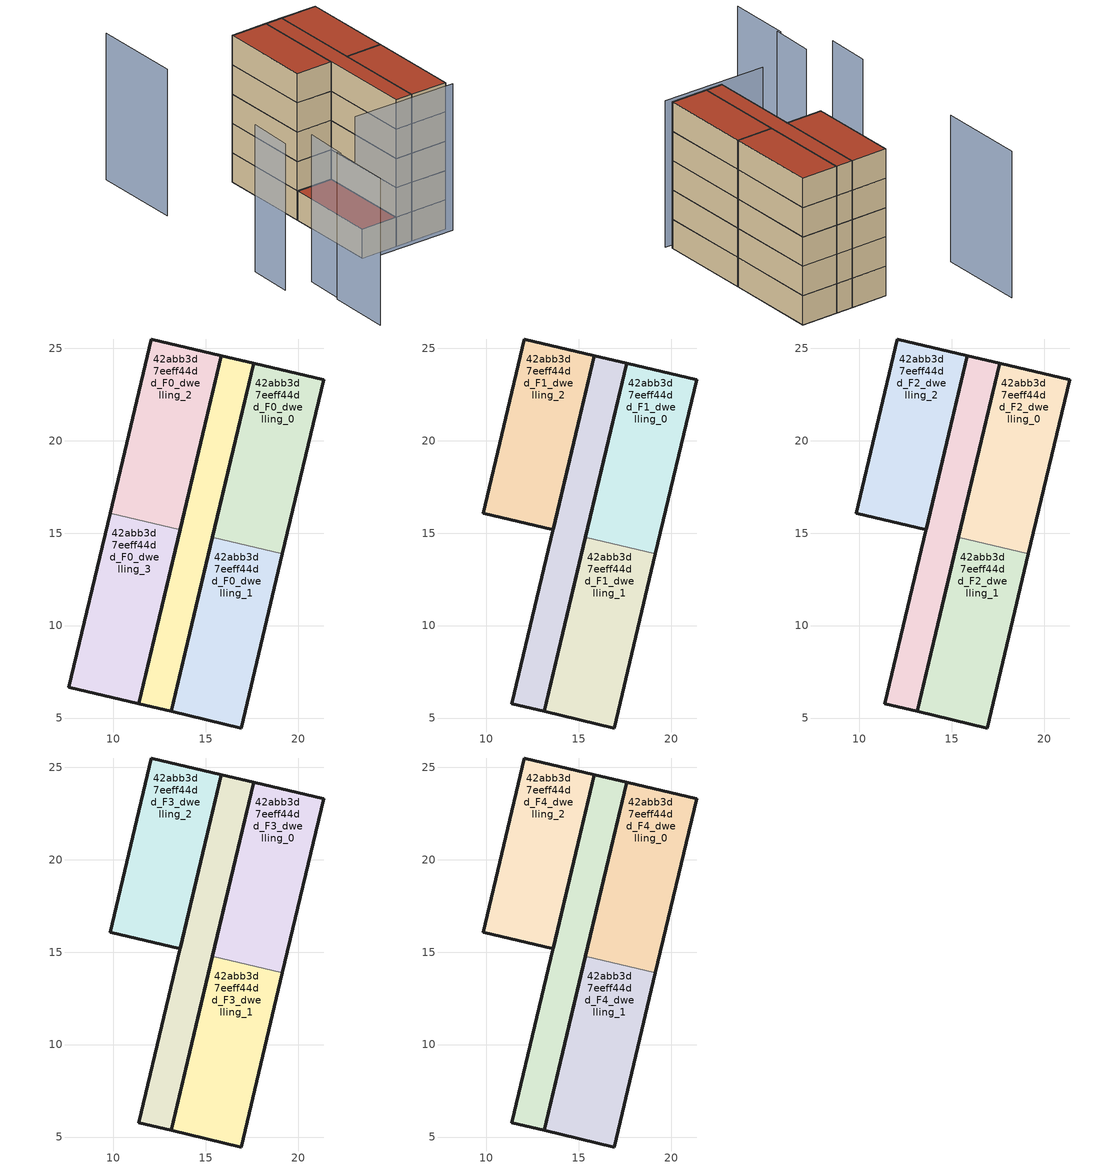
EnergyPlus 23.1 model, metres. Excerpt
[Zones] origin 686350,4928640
42abb3d7eeff44dd_F0_dwelling_0
 floor ground (EU_floor_Construction): 19.14,13.88 21.36,23.3 17.58,24.19 15.36,14.77 z0
 wall outside (EU_wall_Construction): 15.36,14.77 17.58,24.19 21.36,23.3 19.14,13.88 z0:3
 wall to 42abb3d7eeff44dd_F0_dwelling_1 (EU_wall_Construction): 19.14,13.88 15.36,14.77 z0:3
42abb3d7eeff44dd_F0_dwelling_1
 floor ground (EU_floor_Construction): 16.91,4.46 19.14,13.88 15.36,14.77 13.13,5.36 z0
 wall outside (EU_wall_Construction): 19.14,13.88 16.91,4.46 13.13,5.36 15.36,14.77 z0:3
42abb3d7eeff44dd_F0_dwelling_2
 floor ground (EU_floor_Construction): 13.6,15.19 15.83,24.61 12.05,25.5 9.82,16.08 z0
 wall outside (EU_wall_Construction): 9.82,16.08 12.05,25.5 15.83,24.61 13.6,15.19 z0:3
 wall to 42abb3d7eeff44dd_F0_dwelling_3 (EU_wall_Construction): 13.6,15.19 9.82,16.08 z0:3
42abb3d7eeff44dd_F0_dwelling_3
 floor ground (EU_floor_Construction): 11.38,5.77 13.6,15.19 9.82,16.08 7.6,6.66 z0
 wall outside (EU_wall_Construction): 13.6,15.19 11.38,5.77 7.6,6.66 9.82,16.08 z0:3
 roof outside (EU_roof_Construction): 13.6,15.19 11.38,5.77 7.6,6.66 9.82,16.08 z3
42abb3d7eeff44dd_F0_circulation
 floor ground (EU_floor_Construction): 13.13,5.36 17.58,24.19 15.83,24.61 11.38,5.77 z0
 wall outside (EU_wall_Construction): 15.83,24.61 17.58,24.19 13.13,5.36 11.38,5.77 15.83,24.61 z0:3
42abb3d7eeff44dd_F1_dwelling_0
 floor to 42abb3d7eeff44dd_F0_dwelling_0 (EU_floor_Construction): 19.14,13.88 21.36,23.3 17.58,24.19 15.36,14.77 z3
 wall outside (EU_wall_Construction): 15.36,14.77 17.58,24.19 21.36,23.3 19.14,13.88 z3:6
 wall to 42abb3d7eeff44dd_F1_dwelling_1 (EU_wall_Construction): 19.14,13.88 15.36,14.77 z3:6
42abb3d7eeff44dd_F1_dwelling_1
 floor to 42abb3d7eeff44dd_F0_dwelling_1 (EU_floor_Construction): 16.91,4.46 19.14,13.88 15.36,14.77 13.13,5.36 z3
 wall outside (EU_wall_Construction): 19.14,13.88 16.91,4.46 13.13,5.36 15.36,14.77 z3:6
42abb3d7eeff44dd_F1_dwelling_2
 floor to 42abb3d7eeff44dd_F0_dwelling_2 (EU_floor_Construction): 13.6,15.19 15.83,24.61 12.05,25.5 9.82,16.08 z3
 wall outside (EU_wall_Construction): 15.83,24.61 13.6,15.19 9.82,16.08 12.05,25.5 15.83,24.61 z3:6
42abb3d7eeff44dd_F1_circulation
 floor to 42abb3d7eeff44dd_F0_circulation (EU_floor_Construction): 13.13,5.36 17.58,24.19 15.83,24.61 11.38,5.77 z3
 wall outside (EU_wall_Construction): 15.83,24.61 17.58,24.19 13.13,5.36 11.38,5.77 15.83,24.61 z3:6
42abb3d7eeff44dd_F2_dwelling_0
 floor to 42abb3d7eeff44dd_F1_dwelling_0 (EU_floor_Construction): 19.14,13.88 21.36,23.3 17.58,24.19 15.36,14.77 z6
 wall outside (EU_wall_Construction): 15.36,14.77 17.58,24.19 21.36,23.3 19.14,13.88 z6:9
 wall to 42abb3d7eeff44dd_F2_dwelling_1 (EU_wall_Construction): 19.14,13.88 15.36,14.77 z6:9
42abb3d7eeff44dd_F2_dwelling_1
 floor to 42abb3d7eeff44dd_F1_dwelling_1 (EU_floor_Construction): 16.91,4.46 19.14,13.88 15.36,14.77 13.13,5.36 z6
 wall outside (EU_wall_Construction): 19.14,13.88 16.91,4.46 13.13,5.36 15.36,14.77 z6:9
42abb3d7eeff44dd_F2_dwelling_2
 floor to 42abb3d7eeff44dd_F1_dwelling_2 (EU_floor_Construction): 13.6,15.19 15.83,24.61 12.05,25.5 9.82,16.08 z6
 wall outside (EU_wall_Construction): 15.83,24.61 13.6,15.19 9.82,16.08 12.05,25.5 15.83,24.61 z6:9
42abb3d7eeff44dd_F2_circulation
 floor to 42abb3d7eeff44dd_F1_circulation (EU_floor_Construction): 13.13,5.36 17.58,24.19 15.83,24.61 11.38,5.77 z6
 wall outside (EU_wall_Construction): 15.83,24.61 17.58,24.19 13.13,5.36 11.38,5.77 15.83,24.61 z6:9
42abb3d7eeff44dd_F3_dwelling_0
 floor to 42abb3d7eeff44dd_F2_dwelling_0 (EU_floor_Construction): 19.14,13.88 21.36,23.3 17.58,24.19 15.36,14.77 z9
 wall outside (EU_wall_Construction): 15.36,14.77 17.58,24.19 21.36,23.3 19.14,13.88 z9:12
 wall to 42abb3d7eeff44dd_F3_dwelling_1 (EU_wall_Construction): 19.14,13.88 15.36,14.77 z9:12
42abb3d7eeff44dd_F3_dwelling_1
 floor to 42abb3d7eeff44dd_F2_dwelling_1 (EU_floor_Construction): 16.91,4.46 19.14,13.88 15.36,14.77 13.13,5.36 z9
 wall outside (EU_wall_Construction): 19.14,13.88 16.91,4.46 13.13,5.36 15.36,14.77 z9:12
42abb3d7eeff44dd_F3_dwelling_2
 floor to 42abb3d7eeff44dd_F2_dwelling_2 (EU_floor_Construction): 13.6,15.19 15.83,24.61 12.05,25.5 9.82,16.08 z9
 wall outside (EU_wall_Construction): 15.83,24.61 13.6,15.19 9.82,16.08 12.05,25.5 15.83,24.61 z9:12
42abb3d7eeff44dd_F3_circulation
 floor to 42abb3d7eeff44dd_F2_circulation (EU_floor_Construction): 13.13,5.36 17.58,24.19 15.83,24.61 11.38,5.77 z9
 wall outside (EU_wall_Construction): 15.83,24.61 17.58,24.19 13.13,5.36 11.38,5.77 15.83,24.61 z9:12
42abb3d7eeff44dd_F4_dwelling_0
 floor to 42abb3d7eeff44dd_F3_dwelling_0 (EU_floor_Construction): 19.14,13.88 21.36,23.3 17.58,24.19 15.36,14.77 z12
 wall outside (EU_wall_Construction): 15.36,14.77 17.58,24.19 21.36,23.3 19.14,13.88 z12:15
 wall to 42abb3d7eeff44dd_F4_dwelling_1 (EU_wall_Construction): 19.14,13.88 15.36,14.77 z12:15
 roof outside (EU_roof_Construction): 21.36,23.3 19.14,13.88 15.36,14.77 17.58,24.19 z15
42abb3d7eeff44dd_F4_dwelling_1
 floor to 42abb3d7eeff44dd_F3_dwelling_1 (EU_floor_Construction): 16.91,4.46 19.14,13.88 15.36,14.77 13.13,5.36 z12
 wall outside (EU_wall_Construction): 19.14,13.88 16.91,4.46 13.13,5.36 15.36,14.77 z12:15
 roof outside (EU_roof_Construction): 19.14,13.88 16.91,4.46 13.13,5.36 15.36,14.77 z15
42abb3d7eeff44dd_F4_dwelling_2
 floor to 42abb3d7eeff44dd_F3_dwelling_2 (EU_floor_Construction): 13.6,15.19 15.83,24.61 12.05,25.5 9.82,16.08 z12
 wall outside (EU_wall_Construction): 15.83,24.61 13.6,15.19 9.82,16.08 12.05,25.5 15.83,24.61 z12:15
 roof outside (EU_roof_Construction): 15.83,24.61 13.6,15.19 9.82,16.08 12.05,25.5 z15
42abb3d7eeff44dd_F4_circulation
 floor to 42abb3d7eeff44dd_F3_circulation (EU_floor_Construction): 13.13,5.36 17.58,24.19 15.83,24.61 11.38,5.77 z12
 wall outside (EU_wall_Construction): 15.83,24.61 17.58,24.19 13.13,5.36 11.38,5.77 15.83,24.61 z12:15
 roof outside (EU_roof_Construction): 17.58,24.19 13.13,5.36 11.38,5.77 15.83,24.61 z15
shading: 6.41,6.55 17.15,3.82 / -0.17,3.37 -1.73,-2.93 / 1.1,7.38 -0.06,3.03 / -0.57,12.62 -1.77,8.15 / 5.19,34.67 3.06,25.85 z0:15
[Building]
EU S2 Campaign: North Axis=0; Terrain=City; Solar Distribution=FullExterior
[Site:Location]
Bologna: Latitude=44.5; Longitude=11.25; Time Zone=1; Elevation=37
[SizingPeriod:WeatherFileDays]
AnnualSizingPeriod: Begin Month=1; Begin Day of Month=1; End Month=12; End Day of Month=31; Day of Week for Start Day=Monday; Use Weather File Daylight Saving Period=No; Use Weather File Rain and Snow Indicators=No
[MATERIAL]
EU_InternalMass_Material: Roughness=MediumRough; Thickness=0.1; Conductivity=1; Density=1800; Specific Heat=900; Thermal Absorptance=0.9; Solar Absorptance=0.7; Visible Absorptance=0.7
[MATERIAL:NOMASS] Roughness=MediumRough; Thermal Absorptance=0.9; Solar Absorptance=0.7; Visible Absorptance=0.7
Name | Thermal Resistance
EU_wall_NoMass | 0.905828
EU_roof_NoMass | 0.37593
EU_floor_NoMass | 0.67114
[CONSTRUCTION]
EU_wall_Construction: EU_wall_NoMass
EU_roof_Construction: EU_roof_NoMass
EU_floor_Construction: EU_floor_NoMass
EU_InternalMass_Construction: EU_InternalMass_Material
[ZONE] Type=1; Multiplier=1; Ceiling Height=autocalculate; Floor Area=autocalculate; Part of Total Floor Area=Yes
Name | Volume
42abb3d7eeff44dd_F0_dwelling_0 | 112.802
42abb3d7eeff44dd_F1_dwelling_0; 42abb3d7eeff44dd_F2_dwelling_0; 42abb3d7eeff44dd_F3_dwelling_0; 42abb3d7eeff44dd_F4_dwelling_0; 42abb3d7eeff44dd_F0_dwelling_2; 42abb3d7eeff44dd_F1_dwelling_2; 42abb3d7eeff44dd_F2_dwelling_2; 42abb3d7eeff44dd_F3_dwelling_2; 42abb3d7eeff44dd_F4_dwelling_2; 42abb3d7eeff44dd_F0_dwelling_3 | 112.801
42abb3d7eeff44dd_F0_dwelling_1 | 112.809
42abb3d7eeff44dd_F1_dwelling_1; 42abb3d7eeff44dd_F2_dwelling_1; 42abb3d7eeff44dd_F3_dwelling_1; 42abb3d7eeff44dd_F4_dwelling_1 | 112.811
42abb3d7eeff44dd_F0_circulation; 42abb3d7eeff44dd_F1_circulation; 42abb3d7eeff44dd_F2_circulation; 42abb3d7eeff44dd_F3_circulation; 42abb3d7eeff44dd_F4_circulation | 104.534
[INTERNALMASS] Construction=EU_InternalMass_Construction
Name | Zone or ZoneList | Surface Area
42abb3d7eeff44dd_F0_dwelling_0_EU_InternalMass | 42abb3d7eeff44dd_F0_dwelling_0 | 37.6071
42abb3d7eeff44dd_F0_dwelling_1_EU_InternalMass | 42abb3d7eeff44dd_F0_dwelling_1 | 37.6071
42abb3d7eeff44dd_F0_dwelling_2_EU_InternalMass | 42abb3d7eeff44dd_F0_dwelling_2 | 37.6057
42abb3d7eeff44dd_F0_dwelling_3_EU_InternalMass | 42abb3d7eeff44dd_F0_dwelling_3 | 37.6057
42abb3d7eeff44dd_F1_dwelling_0_EU_InternalMass | 42abb3d7eeff44dd_F1_dwelling_0 | 37.6071
42abb3d7eeff44dd_F1_dwelling_1_EU_InternalMass | 42abb3d7eeff44dd_F1_dwelling_1 | 37.6071
42abb3d7eeff44dd_F1_dwelling_2_EU_InternalMass | 42abb3d7eeff44dd_F1_dwelling_2 | 75.2114
42abb3d7eeff44dd_F2_dwelling_0_EU_InternalMass | 42abb3d7eeff44dd_F2_dwelling_0 | 37.6071
42abb3d7eeff44dd_F2_dwelling_1_EU_InternalMass | 42abb3d7eeff44dd_F2_dwelling_1 | 37.6071
42abb3d7eeff44dd_F2_dwelling_2_EU_InternalMass | 42abb3d7eeff44dd_F2_dwelling_2 | 75.2114
42abb3d7eeff44dd_F3_dwelling_0_EU_InternalMass | 42abb3d7eeff44dd_F3_dwelling_0 | 37.6071
42abb3d7eeff44dd_F3_dwelling_1_EU_InternalMass | 42abb3d7eeff44dd_F3_dwelling_1 | 37.6071
42abb3d7eeff44dd_F3_dwelling_2_EU_InternalMass | 42abb3d7eeff44dd_F3_dwelling_2 | 75.2114
42abb3d7eeff44dd_F4_dwelling_0_EU_InternalMass | 42abb3d7eeff44dd_F4_dwelling_0 | 37.6071
42abb3d7eeff44dd_F4_dwelling_1_EU_InternalMass | 42abb3d7eeff44dd_F4_dwelling_1 | 37.6071
42abb3d7eeff44dd_F4_dwelling_2_EU_InternalMass | 42abb3d7eeff44dd_F4_dwelling_2 | 75.2114
[OTHEREQUIPMENT] Fuel Type=Electricity; Design Level Calculation Method=Watts/Area; Power per Zone Floor Area=1; Fraction Latent=0; Fraction Radiant=0; Fraction Lost=0; Carbon Dioxide Generation Rate=0; EndUse Subcategory=EU_Step8_InternalGains
Name | Zone or ZoneList or Space or SpaceList | Schedule
EU_Step8_InternalGain_42abb3d7eeff44dd_F0_dwelling_0_f000 | 42abb3d7eeff44dd_F0_dwelling_0 | EU_Step8_GainSchedule_42abb3d7eeff44dd_F0_dwelling_0_f000
EU_Step8_InternalGain_42abb3d7eeff44dd_F0_dwelling_1_f000 | 42abb3d7eeff44dd_F0_dwelling_1 | EU_Step8_GainSchedule_42abb3d7eeff44dd_F0_dwelling_1_f000
EU_Step8_InternalGain_42abb3d7eeff44dd_F0_dwelling_2_f000 | 42abb3d7eeff44dd_F0_dwelling_2 | EU_Step8_GainSchedule_42abb3d7eeff44dd_F0_dwelling_2_f000
EU_Step8_InternalGain_42abb3d7eeff44dd_F0_dwelling_3_f000 | 42abb3d7eeff44dd_F0_dwelling_3 | EU_Step8_GainSchedule_42abb3d7eeff44dd_F0_dwelling_3_f000
EU_Step8_InternalGain_42abb3d7eeff44dd_F1_dwelling_0_f000 | 42abb3d7eeff44dd_F1_dwelling_0 | EU_Step8_GainSchedule_42abb3d7eeff44dd_F1_dwelling_0_f000
EU_Step8_InternalGain_42abb3d7eeff44dd_F1_dwelling_1_f000 | 42abb3d7eeff44dd_F1_dwelling_1 | EU_Step8_GainSchedule_42abb3d7eeff44dd_F1_dwelling_1_f000
EU_Step8_InternalGain_42abb3d7eeff44dd_F1_dwelling_2_f000 | 42abb3d7eeff44dd_F1_dwelling_2 | EU_Step8_GainSchedule_42abb3d7eeff44dd_F1_dwelling_2_f000
EU_Step8_InternalGain_42abb3d7eeff44dd_F2_dwelling_0_f000 | 42abb3d7eeff44dd_F2_dwelling_0 | EU_Step8_GainSchedule_42abb3d7eeff44dd_F2_dwelling_0_f000
EU_Step8_InternalGain_42abb3d7eeff44dd_F2_dwelling_1_f000 | 42abb3d7eeff44dd_F2_dwelling_1 | EU_Step8_GainSchedule_42abb3d7eeff44dd_F2_dwelling_1_f000
EU_Step8_InternalGain_42abb3d7eeff44dd_F2_dwelling_2_f000 | 42abb3d7eeff44dd_F2_dwelling_2 | EU_Step8_GainSchedule_42abb3d7eeff44dd_F2_dwelling_2_f000
EU_Step8_InternalGain_42abb3d7eeff44dd_F3_dwelling_0_f000 | 42abb3d7eeff44dd_F3_dwelling_0 | EU_Step8_GainSchedule_42abb3d7eeff44dd_F3_dwelling_0_f000
EU_Step8_InternalGain_42abb3d7eeff44dd_F3_dwelling_1_f000 | 42abb3d7eeff44dd_F3_dwelling_1 | EU_Step8_GainSchedule_42abb3d7eeff44dd_F3_dwelling_1_f000
EU_Step8_InternalGain_42abb3d7eeff44dd_F3_dwelling_2_f000 | 42abb3d7eeff44dd_F3_dwelling_2 | EU_Step8_GainSchedule_42abb3d7eeff44dd_F3_dwelling_2_f000
EU_Step8_InternalGain_42abb3d7eeff44dd_F4_dwelling_0_f000 | 42abb3d7eeff44dd_F4_dwelling_0 | EU_Step8_GainSchedule_42abb3d7eeff44dd_F4_dwelling_0_f000
EU_Step8_InternalGain_42abb3d7eeff44dd_F4_dwelling_1_f000 | 42abb3d7eeff44dd_F4_dwelling_1 | EU_Step8_GainSchedule_42abb3d7eeff44dd_F4_dwelling_1_f000
EU_Step8_InternalGain_42abb3d7eeff44dd_F4_dwelling_2_f000 | 42abb3d7eeff44dd_F4_dwelling_2 | EU_Step8_GainSchedule_42abb3d7eeff44dd_F4_dwelling_2_f000
[ZONEINFILTRATION:DESIGNFLOWRATE] Schedule=EU_AlwaysOn; Design Flow Rate Calculation Method=Flow/Area; Flow Rate per Floor Area=0.0005; Constant Term Coefficient=1; Temperature Term Coefficient=0; Velocity Term Coefficient=0; Velocity Squared Term Coefficient=0
Name | Zone or ZoneList or Space or SpaceList
EU_Circulation_Infiltration_42abb3d7eeff44dd_F0_circulation | 42abb3d7eeff44dd_F0_circulation
EU_Circulation_Infiltration_42abb3d7eeff44dd_F1_circulation | 42abb3d7eeff44dd_F1_circulation
EU_Circulation_Infiltration_42abb3d7eeff44dd_F2_circulation | 42abb3d7eeff44dd_F2_circulation
EU_Circulation_Infiltration_42abb3d7eeff44dd_F3_circulation | 42abb3d7eeff44dd_F3_circulation
EU_Circulation_Infiltration_42abb3d7eeff44dd_F4_circulation | 42abb3d7eeff44dd_F4_circulation
[ZONEVENTILATION:DESIGNFLOWRATE] Schedule=EU_AlwaysOn; Design Flow Rate Calculation Method=AirChanges/Hour; Air Changes per Hour=0.73129; Ventilation Type=Natural; Fan Pressure Rise=0; Fan Total Efficiency=1; Constant Term Coefficient=1; Temperature Term Coefficient=0; Velocity Term Coefficient=0; Velocity Squared Term Coefficient=0; Minimum Indoor Temperature=-100; Maximum Indoor Temperature=100; Delta Temperature=-100; Minimum Outdoor Temperature=-100; Maximum Outdoor Temperature=100; Maximum Wind Speed=40
Name | Zone or ZoneList or Space or SpaceList
EU_ConstantAir_42abb3d7eeff44dd_F0_dwelling_0 | 42abb3d7eeff44dd_F0_dwelling_0
EU_ConstantAir_42abb3d7eeff44dd_F0_dwelling_1 | 42abb3d7eeff44dd_F0_dwelling_1
EU_ConstantAir_42abb3d7eeff44dd_F0_dwelling_2 | 42abb3d7eeff44dd_F0_dwelling_2
EU_ConstantAir_42abb3d7eeff44dd_F0_dwelling_3 | 42abb3d7eeff44dd_F0_dwelling_3
EU_ConstantAir_42abb3d7eeff44dd_F1_dwelling_0 | 42abb3d7eeff44dd_F1_dwelling_0
EU_ConstantAir_42abb3d7eeff44dd_F1_dwelling_1 | 42abb3d7eeff44dd_F1_dwelling_1
EU_ConstantAir_42abb3d7eeff44dd_F1_dwelling_2 | 42abb3d7eeff44dd_F1_dwelling_2
EU_ConstantAir_42abb3d7eeff44dd_F2_dwelling_0 | 42abb3d7eeff44dd_F2_dwelling_0
EU_ConstantAir_42abb3d7eeff44dd_F2_dwelling_1 | 42abb3d7eeff44dd_F2_dwelling_1
EU_ConstantAir_42abb3d7eeff44dd_F2_dwelling_2 | 42abb3d7eeff44dd_F2_dwelling_2
EU_ConstantAir_42abb3d7eeff44dd_F3_dwelling_0 | 42abb3d7eeff44dd_F3_dwelling_0
EU_ConstantAir_42abb3d7eeff44dd_F3_dwelling_1 | 42abb3d7eeff44dd_F3_dwelling_1
EU_ConstantAir_42abb3d7eeff44dd_F3_dwelling_2 | 42abb3d7eeff44dd_F3_dwelling_2
EU_ConstantAir_42abb3d7eeff44dd_F4_dwelling_0 | 42abb3d7eeff44dd_F4_dwelling_0
EU_ConstantAir_42abb3d7eeff44dd_F4_dwelling_1 | 42abb3d7eeff44dd_F4_dwelling_1
EU_ConstantAir_42abb3d7eeff44dd_F4_dwelling_2 | 42abb3d7eeff44dd_F4_dwelling_2
[HVACTEMPLATE:THERMOSTAT] Constant Heating Setpoint=20; Constant Cooling Setpoint=50
EU_HeatOnly_42abb3d7eeff44dd_F0_dwelling_0; EU_HeatOnly_42abb3d7eeff44dd_F0_dwelling_1; EU_HeatOnly_42abb3d7eeff44dd_F0_dwelling_2; EU_HeatOnly_42abb3d7eeff44dd_F0_dwelling_3; EU_HeatOnly_42abb3d7eeff44dd_F1_dwelling_0; EU_HeatOnly_42abb3d7eeff44dd_F1_dwelling_1; EU_HeatOnly_42abb3d7eeff44dd_F1_dwelling_2; EU_HeatOnly_42abb3d7eeff44dd_F2_dwelling_0; EU_HeatOnly_42abb3d7eeff44dd_F2_dwelling_1; EU_HeatOnly_42abb3d7eeff44dd_F2_dwelling_2; EU_HeatOnly_42abb3d7eeff44dd_F3_dwelling_0; EU_HeatOnly_42abb3d7eeff44dd_F3_dwelling_1; EU_HeatOnly_42abb3d7eeff44dd_F3_dwelling_2; EU_HeatOnly_42abb3d7eeff44dd_F4_dwelling_0; EU_HeatOnly_42abb3d7eeff44dd_F4_dwelling_1; EU_HeatOnly_42abb3d7eeff44dd_F4_dwelling_2
[HVACTEMPLATE:ZONE:IDEALLOADSAIRSYSTEM] System Availability Schedule=EU_AlwaysOn; Maximum Heating Supply Air Temperature=50; Minimum Cooling Supply Air Temperature=13; Maximum Heating Supply Air Humidity Ratio=0.0156; Minimum Cooling Supply Air Humidity Ratio=0.0077; Heating Limit=NoLimit; Cooling Limit=NoLimit; Heating Availability Schedule=EU_AlwaysOn; Cooling Availability Schedule=EU_CoolingOff; Dehumidification Control Type=ConstantSensibleHeatRatio; Cooling Sensible Heat Ratio=0.7; Dehumidification Setpoint=60; Humidification Control Type=None; Humidification Setpoint=30; Outdoor Air Method=None; Outdoor Air Flow Rate per Person=0.00944; Outdoor Air Flow Rate per Zone Floor Area=0; Outdoor Air Flow Rate per Zone=0; Demand Controlled Ventilation Type=None; Outdoor Air Economizer Type=NoEconomizer; Heat Recovery Type=None; Sensible Heat Recovery Effectiveness=0.7; Latent Heat Recovery Effectiveness=0.65
Name | Template Thermostat
42abb3d7eeff44dd_F0_dwelling_0 | EU_HeatOnly_42abb3d7eeff44dd_F0_dwelling_0
42abb3d7eeff44dd_F0_dwelling_1 | EU_HeatOnly_42abb3d7eeff44dd_F0_dwelling_1
42abb3d7eeff44dd_F0_dwelling_2 | EU_HeatOnly_42abb3d7eeff44dd_F0_dwelling_2
42abb3d7eeff44dd_F0_dwelling_3 | EU_HeatOnly_42abb3d7eeff44dd_F0_dwelling_3
42abb3d7eeff44dd_F1_dwelling_0 | EU_HeatOnly_42abb3d7eeff44dd_F1_dwelling_0
42abb3d7eeff44dd_F1_dwelling_1 | EU_HeatOnly_42abb3d7eeff44dd_F1_dwelling_1
42abb3d7eeff44dd_F1_dwelling_2 | EU_HeatOnly_42abb3d7eeff44dd_F1_dwelling_2
42abb3d7eeff44dd_F2_dwelling_0 | EU_HeatOnly_42abb3d7eeff44dd_F2_dwelling_0
42abb3d7eeff44dd_F2_dwelling_1 | EU_HeatOnly_42abb3d7eeff44dd_F2_dwelling_1
42abb3d7eeff44dd_F2_dwelling_2 | EU_HeatOnly_42abb3d7eeff44dd_F2_dwelling_2
42abb3d7eeff44dd_F3_dwelling_0 | EU_HeatOnly_42abb3d7eeff44dd_F3_dwelling_0
42abb3d7eeff44dd_F3_dwelling_1 | EU_HeatOnly_42abb3d7eeff44dd_F3_dwelling_1
42abb3d7eeff44dd_F3_dwelling_2 | EU_HeatOnly_42abb3d7eeff44dd_F3_dwelling_2
42abb3d7eeff44dd_F4_dwelling_0 | EU_HeatOnly_42abb3d7eeff44dd_F4_dwelling_0
42abb3d7eeff44dd_F4_dwelling_1 | EU_HeatOnly_42abb3d7eeff44dd_F4_dwelling_1
42abb3d7eeff44dd_F4_dwelling_2 | EU_HeatOnly_42abb3d7eeff44dd_F4_dwelling_2
[SIZING:ZONE] Zone Cooling Design Supply Air Temperature Input Method=SupplyAirTemperature; Zone Cooling Design Supply Air Temperature=13; Zone Heating Design Supply Air Temperature Input Method=SupplyAirTemperature; Zone Heating Design Supply Air Temperature=50; Zone Cooling Design Supply Air Humidity Ratio=0.008; Zone Heating Design Supply Air Humidity Ratio=0.008; Cooling Design Air Flow Method=DesignDay; Cooling Design Air Flow Rate=0; Cooling Minimum Air Flow per Zone Floor Area=0.000762; Cooling Minimum Air Flow=0; Cooling Minimum Air Flow Fraction=0.2; Heating Design Air Flow Method=DesignDay; Heating Design Air Flow Rate=0; Heating Maximum Air Flow per Zone Floor Area=0.002032; Heating Maximum Air Flow=0.141576; Heating Maximum Air Flow Fraction=0.3; Account for Dedicated Outdoor Air System=No; Dedicated Outdoor Air System Control Strategy=NeutralSupplyAir; Dedicated Outdoor Air Low Setpoint Temperature for Design=autosize; Dedicated Outdoor Air High Setpoint Temperature for Design=autosize; Zone Load Sizing Method=Sensible Load Only No Latent Load; Zone Latent Cooling Design Supply Air Humidity Ratio Input Method=HumidityRatioDifference; Zone Cooling Design Supply Air Humidity Ratio Difference=0.005; Zone Latent Heating Design Supply Air Humidity Ratio Input Method=HumidityRatioDifference; Zone Humidification Design Supply Air Humidity Ratio Difference=0.005
42abb3d7eeff44dd_F0_dwelling_0; 42abb3d7eeff44dd_F0_dwelling_1; 42abb3d7eeff44dd_F0_dwelling_2; 42abb3d7eeff44dd_F0_dwelling_3; 42abb3d7eeff44dd_F1_dwelling_0; 42abb3d7eeff44dd_F1_dwelling_1; 42abb3d7eeff44dd_F1_dwelling_2; 42abb3d7eeff44dd_F2_dwelling_0; 42abb3d7eeff44dd_F2_dwelling_1; 42abb3d7eeff44dd_F2_dwelling_2; 42abb3d7eeff44dd_F3_dwelling_0; 42abb3d7eeff44dd_F3_dwelling_1; 42abb3d7eeff44dd_F3_dwelling_2; 42abb3d7eeff44dd_F4_dwelling_0; 42abb3d7eeff44dd_F4_dwelling_1; 42abb3d7eeff44dd_F4_dwelling_2
[SCHEDULE:CONSTANT]
Name | Hourly Value
EU_AlwaysOn | 1
EU_CoolingOff | 0
[SCHEDULE:FILE] Column Number=1; Rows to Skip at Top=0; Number of Hours of Data=8760; Column Separator=Comma; Interpolate to Timestep=No; Minutes per Item=60; Adjust Schedule for Daylight Savings=Yes
Name | File
EU_Step8_GainSchedule_42abb3d7eeff44dd_F0_dwelling_0_f000 | ../../schedules/42abb3d7eeff44dd/42abb3d7eeff44dd_F0_dwelling_0_f000_gain.csv
EU_Step8_GainSchedule_42abb3d7eeff44dd_F0_dwelling_1_f000 | ../../schedules/42abb3d7eeff44dd/42abb3d7eeff44dd_F0_dwelling_1_f000_gain.csv
EU_Step8_GainSchedule_42abb3d7eeff44dd_F0_dwelling_2_f000 | ../../schedules/42abb3d7eeff44dd/42abb3d7eeff44dd_F0_dwelling_2_f000_gain.csv
EU_Step8_GainSchedule_42abb3d7eeff44dd_F0_dwelling_3_f000 | ../../schedules/42abb3d7eeff44dd/42abb3d7eeff44dd_F0_dwelling_3_f000_gain.csv
EU_Step8_GainSchedule_42abb3d7eeff44dd_F1_dwelling_0_f000 | ../../schedules/42abb3d7eeff44dd/42abb3d7eeff44dd_F1_dwelling_0_f000_gain.csv
EU_Step8_GainSchedule_42abb3d7eeff44dd_F1_dwelling_1_f000 | ../../schedules/42abb3d7eeff44dd/42abb3d7eeff44dd_F1_dwelling_1_f000_gain.csv
EU_Step8_GainSchedule_42abb3d7eeff44dd_F1_dwelling_2_f000 | ../../schedules/42abb3d7eeff44dd/42abb3d7eeff44dd_F1_dwelling_2_f000_gain.csv
EU_Step8_GainSchedule_42abb3d7eeff44dd_F2_dwelling_0_f000 | ../../schedules/42abb3d7eeff44dd/42abb3d7eeff44dd_F2_dwelling_0_f000_gain.csv
EU_Step8_GainSchedule_42abb3d7eeff44dd_F2_dwelling_1_f000 | ../../schedules/42abb3d7eeff44dd/42abb3d7eeff44dd_F2_dwelling_1_f000_gain.csv
EU_Step8_GainSchedule_42abb3d7eeff44dd_F2_dwelling_2_f000 | ../../schedules/42abb3d7eeff44dd/42abb3d7eeff44dd_F2_dwelling_2_f000_gain.csv
EU_Step8_GainSchedule_42abb3d7eeff44dd_F3_dwelling_0_f000 | ../../schedules/42abb3d7eeff44dd/42abb3d7eeff44dd_F3_dwelling_0_f000_gain.csv
EU_Step8_GainSchedule_42abb3d7eeff44dd_F3_dwelling_1_f000 | ../../schedules/42abb3d7eeff44dd/42abb3d7eeff44dd_F3_dwelling_1_f000_gain.csv
EU_Step8_GainSchedule_42abb3d7eeff44dd_F3_dwelling_2_f000 | ../../schedules/42abb3d7eeff44dd/42abb3d7eeff44dd_F3_dwelling_2_f000_gain.csv
EU_Step8_GainSchedule_42abb3d7eeff44dd_F4_dwelling_0_f000 | ../../schedules/42abb3d7eeff44dd/42abb3d7eeff44dd_F4_dwelling_0_f000_gain.csv
EU_Step8_GainSchedule_42abb3d7eeff44dd_F4_dwelling_1_f000 | ../../schedules/42abb3d7eeff44dd/42abb3d7eeff44dd_F4_dwelling_1_f000_gain.csv
EU_Step8_GainSchedule_42abb3d7eeff44dd_F4_dwelling_2_f000 | ../../schedules/42abb3d7eeff44dd/42abb3d7eeff44dd_F4_dwelling_2_f000_gain.csv
